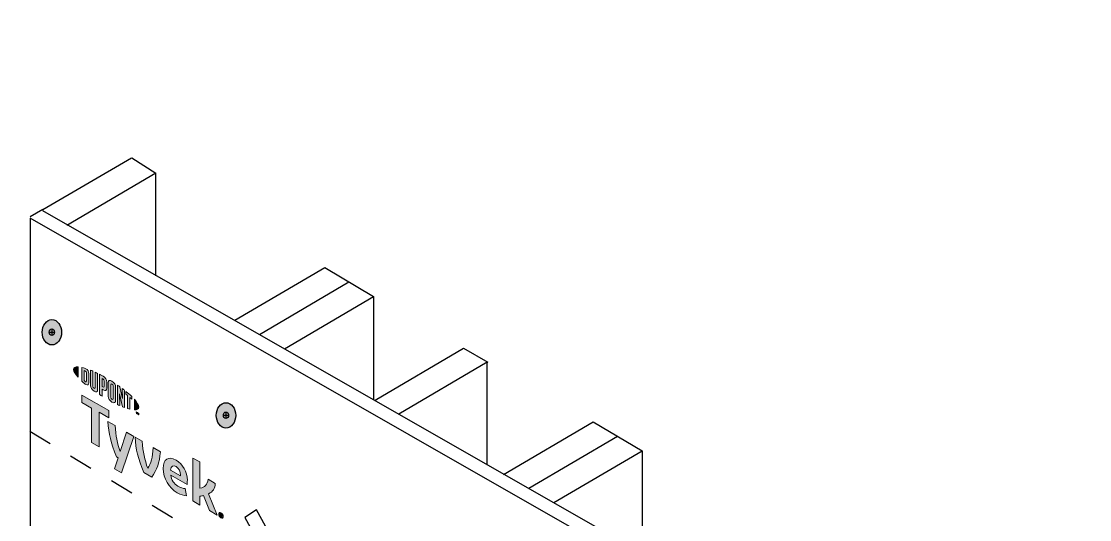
# Model space of a CAD drawing. Header units: inches. Extents: x -22 to 84, y -21 to 19.
# Drawn here: x 46.27 to 51.87, y 0.99 to 3.6 of the extents above; entities that cross this region are included whole.
import ezdxf

# ---------------------------------------------------------------- set-up
doc = ezdxf.new("R2010")
doc.units = ezdxf.units.IN
doc.header["$MEASUREMENT"] = 0
doc.linetypes.add('AI-Linetype-31', pattern=[0.25, 0.125, -0.125])
for name, color, linetype, lineweight in [('.ATI-HATCH', 7, 'Continuous', 0), ('G-ANNO-TTLB', 7, 'Continuous', 0), ('TYVEK', 7, 'Continuous', 0), ('X-REF - TRACED', 7, 'Continuous', 0)]:
    doc.layers.add(name, color=color, linetype=linetype, lineweight=lineweight)

# ---------------------------------------------------------------- blocks, each defined once
blk = doc.blocks.new('Block_196')
at = {"layer": 'X-REF - TRACED', "true_color": 0x848484, "transparency": 33554687}
h = blk.add_hatch(color=252, dxfattribs=at)
h.dxf.hatch_style = 2
edge = h.paths.add_edge_path()
edge.add_spline(control_points=[(46.5482, 1.7737), (46.5482, 1.7637), (46.5567, 1.7494), (46.5715, 1.7328), (46.5715, 1.7328), (46.5715, 1.7876), (46.5715, 1.7876), (46.5567, 1.7881), (46.5482, 1.7837), (46.5482, 1.7737)], knot_values=[0, 0, 0, 0, 1, 1, 1, 2, 2, 2, 3, 3, 3, 3], degree=3, periodic=0)
h = blk.add_hatch(color=252, dxfattribs=at)
h.dxf.hatch_style = 2
edge = h.paths.add_edge_path()
edge.add_spline(control_points=[(46.616, 1.7122), (46.616, 1.708), (46.6138, 1.7079), (46.6112, 1.7094), (46.6091, 1.7106), (46.606, 1.7133), (46.6034, 1.7156), (46.6034, 1.7156), (46.6034, 1.7679), (46.6034, 1.7679), (46.606, 1.7672), (46.6091, 1.7662), (46.6112, 1.765), (46.6138, 1.7635), (46.616, 1.7609), (46.616, 1.7567), (46.616, 1.7567), (46.616, 1.7122), (46.616, 1.7122)], knot_values=[0, 0, 0, 0, 1, 1, 1, 2, 2, 2, 3, 3, 3, 4, 4, 4, 5, 5, 5, 6, 6, 6, 6], degree=3, periodic=0)
edge = h.paths.add_edge_path()
edge.add_spline(control_points=[(46.6129, 1.7777), (46.6088, 1.7801), (46.6028, 1.7822), (46.592, 1.7846), (46.592, 1.7846), (46.592, 1.712), (46.592, 1.712), (46.6015, 1.7032), (46.6088, 1.6971), (46.6129, 1.6947), (46.6224, 1.6892), (46.6278, 1.6928), (46.6278, 1.7035), (46.6278, 1.7035), (46.6278, 1.7517), (46.6278, 1.7517), (46.6278, 1.7624), (46.6224, 1.7722), (46.6129, 1.7777)], knot_values=[0, 0, 0, 0, 1, 1, 1, 2, 2, 2, 3, 3, 3, 4, 4, 4, 5, 5, 5, 6, 6, 6, 6], degree=3, periodic=0)
h = blk.add_hatch(color=252, dxfattribs=at)
h.dxf.hatch_style = 2
edge = h.paths.add_edge_path()
edge.add_spline(control_points=[(46.661, 1.6777), (46.661, 1.6735), (46.6598, 1.6716), (46.6552, 1.6748), (46.6507, 1.6781), (46.6495, 1.6809), (46.6495, 1.6859), (46.6495, 1.6859), (46.6495, 1.7649), (46.6495, 1.7649), (46.6465, 1.7662), (46.6399, 1.769), (46.637, 1.7702), (46.637, 1.7702), (46.637, 1.6903), (46.637, 1.6903), (46.637, 1.6776), (46.6424, 1.6695), (46.6552, 1.6604), (46.6669, 1.6521), (46.6741, 1.6548), (46.6741, 1.6689), (46.6741, 1.6689), (46.6741, 1.7533), (46.6741, 1.7533), (46.6716, 1.7546), (46.6636, 1.7584), (46.661, 1.7596), (46.661, 1.7596), (46.661, 1.6777), (46.661, 1.6777)], knot_values=[0, 0, 0, 0, 1, 1, 1, 2, 2, 2, 3, 3, 3, 4, 4, 4, 5, 5, 5, 6, 6, 6, 7, 7, 7, 8, 8, 8, 9, 9, 9, 10, 10, 10, 10], degree=3, periodic=0)
h = blk.add_hatch(color=252, dxfattribs=at)
h.dxf.hatch_style = 2
edge = h.paths.add_edge_path()
edge.add_spline(control_points=[(46.7085, 1.685), (46.7085, 1.6804), (46.7071, 1.6789), (46.7018, 1.6819), (46.7018, 1.6819), (46.6973, 1.6846), (46.6973, 1.6846), (46.6973, 1.6846), (46.6973, 1.7265), (46.6973, 1.7265), (46.6993, 1.7255), (46.7004, 1.7249), (46.7016, 1.7242), (46.7073, 1.7208), (46.7085, 1.7177), (46.7085, 1.713), (46.7085, 1.713), (46.7085, 1.685), (46.7085, 1.685)], knot_values=[0, 0, 0, 0, 1, 1, 1, 2, 2, 2, 3, 3, 3, 4, 4, 4, 5, 5, 5, 6, 6, 6, 6], degree=3, periodic=0)
edge = h.paths.add_edge_path()
edge.add_spline(control_points=[(46.7024, 1.7386), (46.7001, 1.7399), (46.6918, 1.7443), (46.6842, 1.7482), (46.6842, 1.7482), (46.6842, 1.6419), (46.6842, 1.6419), (46.6868, 1.6402), (46.6936, 1.6359), (46.6973, 1.6337), (46.6973, 1.6337), (46.6973, 1.6698), (46.6973, 1.6698), (46.6973, 1.6698), (46.7024, 1.6669), (46.7024, 1.6669), (46.716, 1.659), (46.7217, 1.6628), (46.7217, 1.6763), (46.7217, 1.6763), (46.7217, 1.7076), (46.7217, 1.7076), (46.7217, 1.7208), (46.7153, 1.7311), (46.7024, 1.7386)], knot_values=[0, 0, 0, 0, 1, 1, 1, 2, 2, 2, 3, 3, 3, 4, 4, 4, 5, 5, 5, 6, 6, 6, 7, 7, 7, 8, 8, 8, 8], degree=3, periodic=0)
h = blk.add_hatch(color=252, dxfattribs=at)
h.dxf.hatch_style = 2
edge = h.paths.add_edge_path()
edge.add_spline(control_points=[(46.7551, 1.621), (46.7551, 1.6168), (46.7538, 1.6153), (46.7492, 1.6178), (46.7445, 1.6204), (46.7432, 1.6235), (46.7432, 1.6278), (46.7432, 1.6278), (46.7432, 1.6941), (46.7432, 1.6941), (46.7432, 1.6985), (46.7445, 1.7001), (46.7492, 1.6972), (46.7538, 1.6944), (46.7551, 1.6915), (46.7551, 1.6873), (46.7551, 1.6873), (46.7551, 1.621), (46.7551, 1.621)], knot_values=[0, 0, 0, 0, 1, 1, 1, 2, 2, 2, 3, 3, 3, 4, 4, 4, 5, 5, 5, 6, 6, 6, 6], degree=3, periodic=0)
edge = h.paths.add_edge_path()
edge.add_spline(control_points=[(46.7492, 1.7121), (46.7372, 1.7197), (46.73, 1.7178), (46.73, 1.7038), (46.73, 1.7038), (46.73, 1.6342), (46.73, 1.6342), (46.73, 1.6195), (46.7365, 1.6096), (46.7492, 1.6029), (46.7617, 1.5963), (46.7682, 1.598), (46.7682, 1.6137), (46.7682, 1.6137), (46.7682, 1.6801), (46.7682, 1.6801), (46.7682, 1.6951), (46.7623, 1.7038), (46.7492, 1.7121)], knot_values=[0, 0, 0, 0, 1, 1, 1, 2, 2, 2, 3, 3, 3, 4, 4, 4, 5, 5, 5, 6, 6, 6, 6], degree=3, periodic=0)
h = blk.add_hatch(color=252, dxfattribs=at)
h.dxf.hatch_style = 2
edge = h.paths.add_edge_path()
edge.add_spline(control_points=[(46.8044, 1.621), (46.8044, 1.621), (46.7899, 1.6834), (46.7899, 1.6834), (46.786, 1.6863), (46.7812, 1.6896), (46.7776, 1.6921), (46.7776, 1.6921), (46.7776, 1.5901), (46.7776, 1.5901), (46.7802, 1.5889), (46.7867, 1.586), (46.7901, 1.5845), (46.7901, 1.5845), (46.7891, 1.6452), (46.7891, 1.6452), (46.7891, 1.6452), (46.8044, 1.5786), (46.8044, 1.5786), (46.8076, 1.5774), (46.8124, 1.5756), (46.8155, 1.5744), (46.8155, 1.5744), (46.8155, 1.6641), (46.8155, 1.6641), (46.8122, 1.6667), (46.8063, 1.6712), (46.8035, 1.6734), (46.8035, 1.6734), (46.8044, 1.621), (46.8044, 1.621)], knot_values=[0, 0, 0, 0, 1, 1, 1, 2, 2, 2, 3, 3, 3, 4, 4, 4, 5, 5, 5, 6, 6, 6, 7, 7, 7, 8, 8, 8, 9, 9, 9, 10, 10, 10, 10], degree=3, periodic=0)
h = blk.add_hatch(color=252, dxfattribs=at)
h.dxf.hatch_style = 2
edge = h.paths.add_edge_path()
edge.add_spline(control_points=[(46.8219, 1.6447), (46.8252, 1.6422), (46.8283, 1.6396), (46.8314, 1.637), (46.8314, 1.637), (46.8314, 1.5692), (46.8314, 1.5692), (46.8343, 1.5683), (46.8396, 1.5668), (46.8431, 1.566), (46.8431, 1.566), (46.8431, 1.6271), (46.8431, 1.6271), (46.8465, 1.6241), (46.8497, 1.6213), (46.8526, 1.6186), (46.8526, 1.6186), (46.8526, 1.6317), (46.8526, 1.6317), (46.8434, 1.6407), (46.8335, 1.6494), (46.8219, 1.6589), (46.8219, 1.6589), (46.8219, 1.6447), (46.8219, 1.6447)], knot_values=[0, 0, 0, 0, 1, 1, 1, 2, 2, 2, 3, 3, 3, 4, 4, 4, 5, 5, 5, 6, 6, 6, 7, 7, 7, 8, 8, 8, 8], degree=3, periodic=0)
h = blk.add_hatch(color=252, dxfattribs=at)
h.dxf.hatch_style = 2
edge = h.paths.add_edge_path()
edge.add_spline(control_points=[(46.8899, 1.5764), (46.8899, 1.5664), (46.8814, 1.5619), (46.8666, 1.5624), (46.8666, 1.5624), (46.8666, 1.6172), (46.8666, 1.6172), (46.8814, 1.6006), (46.8899, 1.5864), (46.8899, 1.5764)], knot_values=[0, 0, 0, 0, 1, 1, 1, 2, 2, 2, 3, 3, 3, 3], degree=3, periodic=0)
h = blk.add_hatch(color=252, dxfattribs=at)
h.dxf.hatch_style = 2
edge = h.paths.add_edge_path()
edge.add_spline(control_points=[(46.883, 1.5475), (46.883, 1.5475), (46.8844, 1.5467), (46.8844, 1.5467), (46.8844, 1.5467), (46.8865, 1.5417), (46.8865, 1.5417), (46.8865, 1.5417), (46.8886, 1.5443), (46.8886, 1.5443), (46.8886, 1.5443), (46.8899, 1.5435), (46.8899, 1.5435), (46.8899, 1.5435), (46.8899, 1.5356), (46.8899, 1.5356), (46.8899, 1.5356), (46.8887, 1.5363), (46.8887, 1.5363), (46.8887, 1.5363), (46.8887, 1.5419), (46.8887, 1.5419), (46.8887, 1.5419), (46.8865, 1.5394), (46.8865, 1.5394), (46.8865, 1.5394), (46.8864, 1.5395), (46.8864, 1.5395), (46.8864, 1.5395), (46.8843, 1.5445), (46.8843, 1.5445), (46.8843, 1.5445), (46.8843, 1.5388), (46.8843, 1.5388), (46.8843, 1.5388), (46.883, 1.5396), (46.883, 1.5396), (46.883, 1.5396), (46.883, 1.5475), (46.883, 1.5475)], knot_values=[0, 0, 0, 0, 1, 1, 1, 2, 2, 2, 3, 3, 3, 4, 4, 4, 5, 5, 5, 6, 6, 6, 7, 7, 7, 8, 8, 8, 9, 9, 9, 10, 10, 10, 11, 11, 11, 12, 12, 12, 13, 13, 13, 13], degree=3, periodic=0)
edge = h.paths.add_edge_path()
edge.add_spline(control_points=[(46.8781, 1.5489), (46.8781, 1.5489), (46.876, 1.5502), (46.876, 1.5502), (46.876, 1.5502), (46.876, 1.5515), (46.876, 1.5515), (46.876, 1.5515), (46.8815, 1.5483), (46.8815, 1.5483), (46.8815, 1.5483), (46.8815, 1.5469), (46.8815, 1.5469), (46.8815, 1.5469), (46.8794, 1.5482), (46.8794, 1.5482), (46.8794, 1.5482), (46.8794, 1.5417), (46.8794, 1.5417), (46.8794, 1.5417), (46.8781, 1.5424), (46.8781, 1.5424), (46.8781, 1.5424), (46.8781, 1.5489), (46.8781, 1.5489)], knot_values=[0, 0, 0, 0, 1, 1, 1, 2, 2, 2, 3, 3, 3, 4, 4, 4, 5, 5, 5, 6, 6, 6, 7, 7, 7, 8, 8, 8, 8], degree=3, periodic=0)
at = {"layer": 'X-REF - TRACED'}
for points, knots in [([(46.5482, 1.7737), (46.5482, 1.7637), (46.5567, 1.7494), (46.5715, 1.7328), (46.5715, 1.7328), (46.5715, 1.7876), (46.5715, 1.7876), (46.5567, 1.7881), (46.5482, 1.7837), (46.5482, 1.7737)], [0, 0, 0, 0, 1, 1, 1, 2, 2, 2, 3, 3, 3, 3]), ([(46.6129, 1.7777), (46.6088, 1.7801), (46.6028, 1.7822), (46.592, 1.7846), (46.592, 1.7846), (46.592, 1.712), (46.592, 1.712), (46.6015, 1.7032), (46.6088, 1.6971), (46.6129, 1.6947), (46.6224, 1.6892), (46.6278, 1.6928), (46.6278, 1.7035), (46.6278, 1.7035), (46.6278, 1.7517), (46.6278, 1.7517), (46.6278, 1.7624), (46.6224, 1.7722), (46.6129, 1.7777)], [0, 0, 0, 0, 1, 1, 1, 2, 2, 2, 3, 3, 3, 4, 4, 4, 5, 5, 5, 6, 6, 6, 6]), ([(46.616, 1.7122), (46.616, 1.708), (46.6138, 1.7079), (46.6112, 1.7094), (46.6091, 1.7106), (46.606, 1.7133), (46.6034, 1.7156), (46.6034, 1.7156), (46.6034, 1.7679), (46.6034, 1.7679), (46.606, 1.7672), (46.6091, 1.7662), (46.6112, 1.765), (46.6138, 1.7635), (46.616, 1.7609), (46.616, 1.7567), (46.616, 1.7567), (46.616, 1.7122), (46.616, 1.7122)], [0, 0, 0, 0, 1, 1, 1, 2, 2, 2, 3, 3, 3, 4, 4, 4, 5, 5, 5, 6, 6, 6, 6]), ([(46.661, 1.6777), (46.661, 1.6735), (46.6598, 1.6716), (46.6552, 1.6748), (46.6507, 1.6781), (46.6495, 1.6809), (46.6495, 1.6859), (46.6495, 1.6859), (46.6495, 1.7649), (46.6495, 1.7649), (46.6465, 1.7662), (46.6399, 1.769), (46.637, 1.7702), (46.637, 1.7702), (46.637, 1.6903), (46.637, 1.6903), (46.637, 1.6776), (46.6424, 1.6695), (46.6552, 1.6604), (46.6669, 1.6521), (46.6741, 1.6548), (46.6741, 1.6689), (46.6741, 1.6689), (46.6741, 1.7533), (46.6741, 1.7533), (46.6716, 1.7546), (46.6636, 1.7584), (46.661, 1.7596), (46.661, 1.7596), (46.661, 1.6777), (46.661, 1.6777)], [0, 0, 0, 0, 1, 1, 1, 2, 2, 2, 3, 3, 3, 4, 4, 4, 5, 5, 5, 6, 6, 6, 7, 7, 7, 8, 8, 8, 9, 9, 9, 10, 10, 10, 10]), ([(46.7024, 1.7386), (46.7001, 1.7399), (46.6918, 1.7443), (46.6842, 1.7482), (46.6842, 1.7482), (46.6842, 1.6419), (46.6842, 1.6419), (46.6868, 1.6402), (46.6936, 1.6359), (46.6973, 1.6337), (46.6973, 1.6337), (46.6973, 1.6698), (46.6973, 1.6698), (46.6973, 1.6698), (46.7024, 1.6669), (46.7024, 1.6669), (46.716, 1.659), (46.7217, 1.6628), (46.7217, 1.6763), (46.7217, 1.6763), (46.7217, 1.7076), (46.7217, 1.7076), (46.7217, 1.7208), (46.7153, 1.7311), (46.7024, 1.7386)], [0, 0, 0, 0, 1, 1, 1, 2, 2, 2, 3, 3, 3, 4, 4, 4, 5, 5, 5, 6, 6, 6, 7, 7, 7, 8, 8, 8, 8]), ([(46.7085, 1.685), (46.7085, 1.6804), (46.7071, 1.6789), (46.7018, 1.6819), (46.7018, 1.6819), (46.6973, 1.6846), (46.6973, 1.6846), (46.6973, 1.6846), (46.6973, 1.7265), (46.6973, 1.7265), (46.6993, 1.7255), (46.7004, 1.7249), (46.7016, 1.7242), (46.7073, 1.7208), (46.7085, 1.7177), (46.7085, 1.713), (46.7085, 1.713), (46.7085, 1.685), (46.7085, 1.685)], [0, 0, 0, 0, 1, 1, 1, 2, 2, 2, 3, 3, 3, 4, 4, 4, 5, 5, 5, 6, 6, 6, 6]), ([(46.7492, 1.7121), (46.7372, 1.7197), (46.73, 1.7178), (46.73, 1.7038), (46.73, 1.7038), (46.73, 1.6342), (46.73, 1.6342), (46.73, 1.6195), (46.7365, 1.6096), (46.7492, 1.6029), (46.7617, 1.5963), (46.7682, 1.598), (46.7682, 1.6137), (46.7682, 1.6137), (46.7682, 1.6801), (46.7682, 1.6801), (46.7682, 1.6951), (46.7623, 1.7038), (46.7492, 1.7121)], [0, 0, 0, 0, 1, 1, 1, 2, 2, 2, 3, 3, 3, 4, 4, 4, 5, 5, 5, 6, 6, 6, 6]), ([(46.7551, 1.621), (46.7551, 1.6168), (46.7538, 1.6153), (46.7492, 1.6178), (46.7445, 1.6204), (46.7432, 1.6235), (46.7432, 1.6278), (46.7432, 1.6278), (46.7432, 1.6941), (46.7432, 1.6941), (46.7432, 1.6985), (46.7445, 1.7001), (46.7492, 1.6972), (46.7538, 1.6944), (46.7551, 1.6915), (46.7551, 1.6873), (46.7551, 1.6873), (46.7551, 1.621), (46.7551, 1.621)], [0, 0, 0, 0, 1, 1, 1, 2, 2, 2, 3, 3, 3, 4, 4, 4, 5, 5, 5, 6, 6, 6, 6]), ([(46.8044, 1.621), (46.8044, 1.621), (46.7899, 1.6834), (46.7899, 1.6834), (46.786, 1.6863), (46.7812, 1.6896), (46.7776, 1.6921), (46.7776, 1.6921), (46.7776, 1.5901), (46.7776, 1.5901), (46.7802, 1.5889), (46.7867, 1.586), (46.7901, 1.5845), (46.7901, 1.5845), (46.7891, 1.6452), (46.7891, 1.6452), (46.7891, 1.6452), (46.8044, 1.5786), (46.8044, 1.5786), (46.8076, 1.5774), (46.8124, 1.5756), (46.8155, 1.5744), (46.8155, 1.5744), (46.8155, 1.6641), (46.8155, 1.6641), (46.8122, 1.6667), (46.8063, 1.6712), (46.8035, 1.6734), (46.8035, 1.6734), (46.8044, 1.621), (46.8044, 1.621)], [0, 0, 0, 0, 1, 1, 1, 2, 2, 2, 3, 3, 3, 4, 4, 4, 5, 5, 5, 6, 6, 6, 7, 7, 7, 8, 8, 8, 9, 9, 9, 10, 10, 10, 10]), ([(46.8219, 1.6447), (46.8252, 1.6422), (46.8283, 1.6396), (46.8314, 1.637), (46.8314, 1.637), (46.8314, 1.5692), (46.8314, 1.5692), (46.8343, 1.5683), (46.8396, 1.5668), (46.8431, 1.566), (46.8431, 1.566), (46.8431, 1.6271), (46.8431, 1.6271), (46.8465, 1.6241), (46.8497, 1.6213), (46.8526, 1.6186), (46.8526, 1.6186), (46.8526, 1.6317), (46.8526, 1.6317), (46.8434, 1.6407), (46.8335, 1.6494), (46.8219, 1.6589), (46.8219, 1.6589), (46.8219, 1.6447), (46.8219, 1.6447)], [0, 0, 0, 0, 1, 1, 1, 2, 2, 2, 3, 3, 3, 4, 4, 4, 5, 5, 5, 6, 6, 6, 7, 7, 7, 8, 8, 8, 8]), ([(46.8899, 1.5764), (46.8899, 1.5664), (46.8814, 1.5619), (46.8666, 1.5624), (46.8666, 1.5624), (46.8666, 1.6172), (46.8666, 1.6172), (46.8814, 1.6006), (46.8899, 1.5864), (46.8899, 1.5764)], [0, 0, 0, 0, 1, 1, 1, 2, 2, 2, 3, 3, 3, 3]), ([(46.8781, 1.5489), (46.8781, 1.5489), (46.876, 1.5502), (46.876, 1.5502), (46.876, 1.5502), (46.876, 1.5515), (46.876, 1.5515), (46.876, 1.5515), (46.8815, 1.5483), (46.8815, 1.5483), (46.8815, 1.5483), (46.8815, 1.5469), (46.8815, 1.5469), (46.8815, 1.5469), (46.8794, 1.5482), (46.8794, 1.5482), (46.8794, 1.5482), (46.8794, 1.5417), (46.8794, 1.5417), (46.8794, 1.5417), (46.8781, 1.5424), (46.8781, 1.5424), (46.8781, 1.5424), (46.8781, 1.5489), (46.8781, 1.5489)], [0, 0, 0, 0, 1, 1, 1, 2, 2, 2, 3, 3, 3, 4, 4, 4, 5, 5, 5, 6, 6, 6, 7, 7, 7, 8, 8, 8, 8]), ([(46.883, 1.5475), (46.883, 1.5475), (46.8844, 1.5467), (46.8844, 1.5467), (46.8844, 1.5467), (46.8865, 1.5417), (46.8865, 1.5417), (46.8865, 1.5417), (46.8886, 1.5443), (46.8886, 1.5443), (46.8886, 1.5443), (46.8899, 1.5435), (46.8899, 1.5435), (46.8899, 1.5435), (46.8899, 1.5356), (46.8899, 1.5356), (46.8899, 1.5356), (46.8887, 1.5363), (46.8887, 1.5363), (46.8887, 1.5363), (46.8887, 1.5419), (46.8887, 1.5419), (46.8887, 1.5419), (46.8865, 1.5394), (46.8865, 1.5394), (46.8865, 1.5394), (46.8864, 1.5395), (46.8864, 1.5395), (46.8864, 1.5395), (46.8843, 1.5445), (46.8843, 1.5445), (46.8843, 1.5445), (46.8843, 1.5388), (46.8843, 1.5388), (46.8843, 1.5388), (46.883, 1.5396), (46.883, 1.5396), (46.883, 1.5396), (46.883, 1.5475), (46.883, 1.5475)], [0, 0, 0, 0, 1, 1, 1, 2, 2, 2, 3, 3, 3, 4, 4, 4, 5, 5, 5, 6, 6, 6, 7, 7, 7, 8, 8, 8, 9, 9, 9, 10, 10, 10, 11, 11, 11, 12, 12, 12, 13, 13, 13, 13])]:
    blk.add_open_spline(points, degree=3, knots=knots, dxfattribs=at)
blk = doc.blocks.new('Block_200')
at = {"layer": 'X-REF - TRACED', "true_color": 0x848484, "transparency": 33554687}
h = blk.add_hatch(color=252, dxfattribs=at)
h.dxf.hatch_style = 2
h.paths.add_polyline_path([(46.7323, 1.558), (46.592, 1.639), (46.592, 1.6009), (46.6427, 1.5716), (46.6427, 1.3911), (46.6816, 1.3686), (46.6816, 1.5491), (46.7323, 1.5199)])
h = blk.add_hatch(color=252, dxfattribs=at)
h.dxf.hatch_style = 2
edge = h.paths.add_edge_path()
edge.add_spline(control_points=[(46.9655, 1.3643), (46.963, 1.3123), (46.9527, 1.2821), (46.9366, 1.2561), (46.9211, 1.3003), (46.911, 1.3424), (46.908, 1.3975), (46.908, 1.3975), (46.8701, 1.4194), (46.8701, 1.4194), (46.8742, 1.3542), (46.8865, 1.3069), (46.9159, 1.2334), (46.9159, 1.2334), (46.9576, 1.2093), (46.9576, 1.2093), (46.9859, 1.2495), (46.9976, 1.283), (47.0031, 1.3426), (47.0031, 1.3426), (46.9655, 1.3643), (46.9655, 1.3643)], knot_values=[0, 0, 0, 0, 1, 1, 1, 2, 2, 2, 3, 3, 3, 4, 4, 4, 5, 5, 5, 6, 6, 6, 7, 7, 7, 7], degree=3, periodic=0)
h = blk.add_hatch(color=252, dxfattribs=at)
h.dxf.hatch_style = 2
edge = h.paths.add_edge_path()
edge.add_spline(control_points=[(47.0567, 1.247), (47.0567, 1.247), (47.1085, 1.2171), (47.1085, 1.2171), (47.1085, 1.2171), (47.1085, 1.2209), (47.1085, 1.2209), (47.1085, 1.2384), (47.1003, 1.2559), (47.0853, 1.2645), (47.0695, 1.2736), (47.0592, 1.2668), (47.0567, 1.247)], knot_values=[0, 0, 0, 0, 1, 1, 1, 2, 2, 2, 3, 3, 3, 4, 4, 4, 4], degree=3, periodic=0)
edge = h.paths.add_edge_path()
edge.add_spline(control_points=[(47.1393, 1.1113), (47.1273, 1.112), (47.1096, 1.1178), (47.0916, 1.1282), (47.0477, 1.1535), (47.0178, 1.2027), (47.0178, 1.2545), (47.0178, 1.3042), (47.0453, 1.322), (47.0853, 1.2989), (47.121, 1.2783), (47.1444, 1.2357), (47.1444, 1.1939), (47.1444, 1.1845), (47.1439, 1.1767), (47.1434, 1.1708), (47.1434, 1.1708), (47.0573, 1.2205), (47.0573, 1.2205), (47.0608, 1.1934), (47.0736, 1.1748), (47.0954, 1.1622), (47.1088, 1.1545), (47.1216, 1.1505), (47.1333, 1.1494), (47.1333, 1.1494), (47.1393, 1.1113), (47.1393, 1.1113)], knot_values=[0, 0, 0, 0, 1, 1, 1, 2, 2, 2, 3, 3, 3, 4, 4, 4, 5, 5, 5, 6, 6, 6, 7, 7, 7, 8, 8, 8, 9, 9, 9, 9], degree=3, periodic=0)
h = blk.add_hatch(color=252, dxfattribs=at)
h.dxf.hatch_style = 2
edge = h.paths.add_edge_path()
edge.add_spline(control_points=[(47.2559, 1.1224), (47.2559, 1.1224), (47.3011, 1.011), (47.3011, 1.011), (47.3011, 1.011), (47.2602, 1.0346), (47.2602, 1.0346), (47.2602, 1.0346), (47.2289, 1.1136), (47.2289, 1.1136), (47.2232, 1.1122), (47.2172, 1.111), (47.2106, 1.1101), (47.2106, 1.1101), (47.2106, 1.0632), (47.2106, 1.0632), (47.2106, 1.0632), (47.1731, 1.0849), (47.1731, 1.0849), (47.1731, 1.0849), (47.1731, 1.3088), (47.1731, 1.3088), (47.1731, 1.3088), (47.2106, 1.2893), (47.2106, 1.2893), (47.2106, 1.2893), (47.2106, 1.1516), (47.2106, 1.1516), (47.2362, 1.1558), (47.2488, 1.1705), (47.2531, 1.1982), (47.2531, 1.1982), (47.2905, 1.1767), (47.2905, 1.1767), (47.2896, 1.1503), (47.2777, 1.1332), (47.2559, 1.1224)], knot_values=[0, 0, 0, 0, 1, 1, 1, 2, 2, 2, 3, 3, 3, 4, 4, 4, 5, 5, 5, 6, 6, 6, 7, 7, 7, 8, 8, 8, 9, 9, 9, 10, 10, 10, 11, 11, 11, 12, 12, 12, 12], degree=3, periodic=0)
at = {"layer": 'X-REF - TRACED'}
blk.add_lwpolyline([(46.7323, 1.558), (46.592, 1.639), (46.592, 1.6009), (46.6427, 1.5716), (46.6427, 1.3911), (46.6816, 1.3686), (46.6816, 1.5491), (46.7323, 1.5199)], close=True, dxfattribs=at)
for points, knots in [([(46.9655, 1.3643), (46.963, 1.3123), (46.9527, 1.2821), (46.9366, 1.2561), (46.9211, 1.3003), (46.911, 1.3424), (46.908, 1.3975), (46.908, 1.3975), (46.8701, 1.4194), (46.8701, 1.4194), (46.8742, 1.3542), (46.8865, 1.3069), (46.9159, 1.2334), (46.9159, 1.2334), (46.9576, 1.2093), (46.9576, 1.2093), (46.9859, 1.2495), (46.9976, 1.283), (47.0031, 1.3426), (47.0031, 1.3426), (46.9655, 1.3643), (46.9655, 1.3643)], [0, 0, 0, 0, 1, 1, 1, 2, 2, 2, 3, 3, 3, 4, 4, 4, 5, 5, 5, 6, 6, 6, 7, 7, 7, 7]), ([(47.1393, 1.1113), (47.1273, 1.112), (47.1096, 1.1178), (47.0916, 1.1282), (47.0477, 1.1535), (47.0178, 1.2027), (47.0178, 1.2545), (47.0178, 1.3042), (47.0453, 1.322), (47.0853, 1.2989), (47.121, 1.2783), (47.1444, 1.2357), (47.1444, 1.1939), (47.1444, 1.1845), (47.1439, 1.1767), (47.1434, 1.1708), (47.1434, 1.1708), (47.0573, 1.2205), (47.0573, 1.2205), (47.0608, 1.1934), (47.0736, 1.1748), (47.0954, 1.1622), (47.1088, 1.1545), (47.1216, 1.1505), (47.1333, 1.1494), (47.1333, 1.1494), (47.1393, 1.1113), (47.1393, 1.1113)], [0, 0, 0, 0, 1, 1, 1, 2, 2, 2, 3, 3, 3, 4, 4, 4, 5, 5, 5, 6, 6, 6, 7, 7, 7, 8, 8, 8, 9, 9, 9, 9]), ([(47.2559, 1.1224), (47.2559, 1.1224), (47.3011, 1.011), (47.3011, 1.011), (47.3011, 1.011), (47.2602, 1.0346), (47.2602, 1.0346), (47.2602, 1.0346), (47.2289, 1.1136), (47.2289, 1.1136), (47.2232, 1.1122), (47.2172, 1.111), (47.2106, 1.1101), (47.2106, 1.1101), (47.2106, 1.0632), (47.2106, 1.0632), (47.2106, 1.0632), (47.1731, 1.0849), (47.1731, 1.0849), (47.1731, 1.0849), (47.1731, 1.3088), (47.1731, 1.3088), (47.1731, 1.3088), (47.2106, 1.2893), (47.2106, 1.2893), (47.2106, 1.2893), (47.2106, 1.1516), (47.2106, 1.1516), (47.2362, 1.1558), (47.2488, 1.1705), (47.2531, 1.1982), (47.2531, 1.1982), (47.2905, 1.1767), (47.2905, 1.1767), (47.2896, 1.1503), (47.2777, 1.1332), (47.2559, 1.1224)], [0, 0, 0, 0, 1, 1, 1, 2, 2, 2, 3, 3, 3, 4, 4, 4, 5, 5, 5, 6, 6, 6, 7, 7, 7, 8, 8, 8, 9, 9, 9, 10, 10, 10, 11, 11, 11, 12, 12, 12, 12]), ([(47.0567, 1.247), (47.0567, 1.247), (47.1085, 1.2171), (47.1085, 1.2171), (47.1085, 1.2171), (47.1085, 1.2209), (47.1085, 1.2209), (47.1085, 1.2384), (47.1003, 1.2559), (47.0853, 1.2645), (47.0695, 1.2736), (47.0592, 1.2668), (47.0567, 1.247)], [0, 0, 0, 0, 1, 1, 1, 2, 2, 2, 3, 3, 3, 4, 4, 4, 4])]:
    blk.add_open_spline(points, degree=3, knots=knots, dxfattribs=at)
blk = doc.blocks.new('Block_199')
at = {"layer": 'X-REF - TRACED', "true_color": 0x848484, "transparency": 33554687}
h = blk.add_hatch(color=252, dxfattribs=at)
h.dxf.hatch_style = 2
edge = h.paths.add_edge_path()
edge.add_spline(control_points=[(46.8259, 1.4449), (46.8259, 1.4449), (46.7921, 1.3443), (46.7921, 1.3443), (46.7778, 1.3864), (46.7684, 1.4271), (46.7656, 1.4797), (46.7656, 1.4797), (46.7277, 1.5016), (46.7277, 1.5016), (46.7318, 1.4365), (46.7441, 1.3891), (46.7735, 1.3156), (46.7735, 1.3156), (46.781, 1.3112), (46.781, 1.3112), (46.781, 1.3112), (46.7618, 1.2537), (46.7618, 1.2537), (46.7618, 1.2537), (46.7994, 1.232), (46.7994, 1.232), (46.7994, 1.232), (46.8635, 1.4232), (46.8635, 1.4232), (46.8635, 1.4232), (46.8259, 1.4449), (46.8259, 1.4449)], knot_values=[0, 0, 0, 0, 1, 1, 1, 2, 2, 2, 3, 3, 3, 4, 4, 4, 5, 5, 5, 6, 6, 6, 7, 7, 7, 8, 8, 8, 9, 9, 9, 9], degree=3, periodic=0)
at = {"layer": 'X-REF - TRACED'}
blk.add_open_spline([(46.8259, 1.4449), (46.8259, 1.4449), (46.7921, 1.3443), (46.7921, 1.3443), (46.7778, 1.3864), (46.7684, 1.4271), (46.7656, 1.4797), (46.7656, 1.4797), (46.7277, 1.5016), (46.7277, 1.5016), (46.7318, 1.4365), (46.7441, 1.3891), (46.7735, 1.3156), (46.7735, 1.3156), (46.781, 1.3112), (46.781, 1.3112), (46.781, 1.3112), (46.7618, 1.2537), (46.7618, 1.2537), (46.7618, 1.2537), (46.7994, 1.232), (46.7994, 1.232), (46.7994, 1.232), (46.8635, 1.4232), (46.8635, 1.4232), (46.8635, 1.4232), (46.8259, 1.4449), (46.8259, 1.4449)], degree=3, knots=[0, 0, 0, 0, 1, 1, 1, 2, 2, 2, 3, 3, 3, 4, 4, 4, 5, 5, 5, 6, 6, 6, 7, 7, 7, 8, 8, 8, 9, 9, 9, 9], dxfattribs=at)
blk.add_blockref('Block_200', (0, 0), dxfattribs=at)
blk = doc.blocks.new('Block_201')
at = {"layer": 'X-REF - TRACED', "true_color": 0x848484, "transparency": 33554687}
h = blk.add_hatch(color=252, dxfattribs=at)
h.dxf.hatch_style = 2
edge = h.paths.add_edge_path()
edge.add_spline(control_points=[(47.3191, 1.0153), (47.3191, 1.0153), (47.3191, 1.0112), (47.3191, 1.0112), (47.3191, 1.0112), (47.3207, 1.0103), (47.3207, 1.0103), (47.3222, 1.0094), (47.323, 1.0094), (47.323, 1.011), (47.323, 1.0125), (47.3222, 1.0135), (47.3207, 1.0144), (47.3207, 1.0144), (47.3191, 1.0153), (47.3191, 1.0153)], knot_values=[0, 0, 0, 0, 1, 1, 1, 2, 2, 2, 3, 3, 3, 4, 4, 4, 5, 5, 5, 5], degree=3, periodic=0)
edge = h.paths.add_edge_path()
edge.add_spline(control_points=[(47.3165, 1.0194), (47.3165, 1.0194), (47.3207, 1.017), (47.3207, 1.017), (47.324, 1.0151), (47.3256, 1.0124), (47.3256, 1.0095), (47.3256, 1.0075), (47.3248, 1.0066), (47.3232, 1.0068), (47.324, 1.0045), (47.3251, 1.0022), (47.3264, 0.9996), (47.3264, 0.9996), (47.3232, 1.0014), (47.3232, 1.0014), (47.3221, 1.0037), (47.3212, 1.0058), (47.3205, 1.0079), (47.3205, 1.0079), (47.3191, 1.0087), (47.3191, 1.0087), (47.3191, 1.0087), (47.3191, 1.0038), (47.3191, 1.0038), (47.3191, 1.0038), (47.3165, 1.0053), (47.3165, 1.0053), (47.3165, 1.0053), (47.3165, 1.0194), (47.3165, 1.0194)], knot_values=[0, 0, 0, 0, 1, 1, 1, 2, 2, 2, 3, 3, 3, 4, 4, 4, 5, 5, 5, 6, 6, 6, 7, 7, 7, 8, 8, 8, 9, 9, 9, 10, 10, 10, 10], degree=3, periodic=0)
edge = h.paths.add_edge_path()
edge.add_spline(control_points=[(47.3208, 1.0206), (47.3149, 1.024), (47.3115, 1.022), (47.3115, 1.015), (47.3115, 1.0079), (47.3149, 1.0021), (47.3208, 0.9986), (47.3267, 0.9952), (47.3301, 0.9971), (47.3301, 1.0042), (47.3301, 1.0113), (47.3267, 1.0172), (47.3208, 1.0206)], knot_values=[0, 0, 0, 0, 1, 1, 1, 2, 2, 2, 3, 3, 3, 4, 4, 4, 4], degree=3, periodic=0)
edge = h.paths.add_edge_path()
edge.add_spline(control_points=[(47.3208, 1.0234), (47.3281, 1.0192), (47.333, 1.011), (47.333, 1.0026), (47.333, 0.9942), (47.3281, 0.9917), (47.3208, 0.9959), (47.3134, 1.0001), (47.3087, 1.0082), (47.3087, 1.0166), (47.3087, 1.025), (47.3135, 1.0276), (47.3208, 1.0234)], knot_values=[0, 0, 0, 0, 1, 1, 1, 2, 2, 2, 3, 3, 3, 4, 4, 4, 4], degree=3, periodic=0)
at = {"layer": 'X-REF - TRACED'}
for points, knots in [([(47.3208, 1.0234), (47.3281, 1.0192), (47.333, 1.011), (47.333, 1.0026), (47.333, 0.9942), (47.3281, 0.9917), (47.3208, 0.9959), (47.3134, 1.0001), (47.3087, 1.0082), (47.3087, 1.0166), (47.3087, 1.025), (47.3135, 1.0276), (47.3208, 1.0234)], [0, 0, 0, 0, 1, 1, 1, 2, 2, 2, 3, 3, 3, 4, 4, 4, 4]), ([(47.3208, 1.0206), (47.3149, 1.024), (47.3115, 1.022), (47.3115, 1.015), (47.3115, 1.0079), (47.3149, 1.0021), (47.3208, 0.9986), (47.3267, 0.9952), (47.3301, 0.9971), (47.3301, 1.0042), (47.3301, 1.0113), (47.3267, 1.0172), (47.3208, 1.0206)], [0, 0, 0, 0, 1, 1, 1, 2, 2, 2, 3, 3, 3, 4, 4, 4, 4]), ([(47.3165, 1.0194), (47.3165, 1.0194), (47.3207, 1.017), (47.3207, 1.017), (47.324, 1.0151), (47.3256, 1.0124), (47.3256, 1.0095), (47.3256, 1.0075), (47.3248, 1.0066), (47.3232, 1.0068), (47.324, 1.0045), (47.3251, 1.0022), (47.3264, 0.9996), (47.3264, 0.9996), (47.3232, 1.0014), (47.3232, 1.0014), (47.3221, 1.0037), (47.3212, 1.0058), (47.3205, 1.0079), (47.3205, 1.0079), (47.3191, 1.0087), (47.3191, 1.0087), (47.3191, 1.0087), (47.3191, 1.0038), (47.3191, 1.0038), (47.3191, 1.0038), (47.3165, 1.0053), (47.3165, 1.0053), (47.3165, 1.0053), (47.3165, 1.0194), (47.3165, 1.0194)], [0, 0, 0, 0, 1, 1, 1, 2, 2, 2, 3, 3, 3, 4, 4, 4, 5, 5, 5, 6, 6, 6, 7, 7, 7, 8, 8, 8, 9, 9, 9, 10, 10, 10, 10]), ([(47.3191, 1.0153), (47.3191, 1.0153), (47.3191, 1.0112), (47.3191, 1.0112), (47.3191, 1.0112), (47.3207, 1.0103), (47.3207, 1.0103), (47.3222, 1.0094), (47.323, 1.0094), (47.323, 1.011), (47.323, 1.0125), (47.3222, 1.0135), (47.3207, 1.0144), (47.3207, 1.0144), (47.3191, 1.0153), (47.3191, 1.0153)], [0, 0, 0, 0, 1, 1, 1, 2, 2, 2, 3, 3, 3, 4, 4, 4, 5, 5, 5, 5])]:
    blk.add_open_spline(points, degree=3, knots=knots, dxfattribs=at)
blk = doc.blocks.new('Block_198')
at = {"layer": 'X-REF - TRACED'}
for name in ['Block_199', 'Block_201']:
    blk.add_blockref(name, (0, 0), dxfattribs=at)
blk = doc.blocks.new('Block_197')
at = {"layer": 'X-REF - TRACED'}
blk.add_blockref('Block_198', (0, 0), dxfattribs=at)
blk = doc.blocks.new('Block_195')
at = {"layer": 'X-REF - TRACED'}
for name in ['Block_196', 'Block_197']:
    blk.add_blockref(name, (0, 0), dxfattribs=at)

msp = doc.modelspace()

# ---------------------------------------------------------------- hatches: boundary and pattern name
at = {"layer": 'G-ANNO-TTLB', "true_color": 0xff00ff, "transparency": 33554687}
h = msp.add_hatch(color=6, dxfattribs=at)
edge = h.paths.add_edge_path()
edge.add_spline(control_points=[(71.2893, -15.0744), (71.2893, -15.0744), (30.6016, -15.0744), (30.6016, -15.0744), (30.6016, -15.0744), (30.6016, 19.0506), (30.6016, 19.0506), (30.6016, 19.0506), (71.2893, 19.0506), (71.2893, 19.0506), (71.2893, 19.0506), (71.2893, -15.0744), (71.2893, -15.0744)], knot_values=[0, 0, 0, 0, 1, 1, 1, 2, 2, 2, 3, 3, 3, 4, 4, 4, 4], degree=3, periodic=0)
edge = h.paths.add_edge_path()
edge.add_spline(control_points=[(30.7266, 18.9256), (30.7266, 18.9256), (30.7266, -14.9494), (30.7266, -14.9494), (30.7266, -14.9494), (71.1643, -14.9494), (71.1643, -14.9494), (71.1643, -14.9494), (71.1643, 18.9256), (71.1643, 18.9256), (71.1643, 18.9256), (30.7266, 18.9256), (30.7266, 18.9256)], knot_values=[0, 0, 0, 0, 1, 1, 1, 2, 2, 2, 3, 3, 3, 4, 4, 4, 4], degree=3, periodic=0)
edge.add_line((30.7266, 18.9256), (30.7266, 18.9256))
at = {"layer": 'TYVEK', "true_color": 0x003b71, "transparency": 33554687}
h = msp.add_hatch(color=156, dxfattribs=at)
h.dxf.hatch_style = 2
edge = h.paths.add_edge_path()
edge.add_ellipse((46.4343, 1.9682), major_axis=(0, 0.0664), ratio=0.766948, start_angle=0, end_angle=360)
h = msp.add_hatch(color=156, dxfattribs=at)
h.dxf.hatch_style = 2
edge = h.paths.add_edge_path()
edge.add_ellipse((47.347, 1.5332), major_axis=(0, 0.0664), ratio=0.766948, start_angle=0, end_angle=360)

# ---------------------------------------------------------------- linework, layer by layer
at = {"layer": '.ATI-HATCH', "color": 18, "linetype": 'AI-Linetype-31', "lineweight": 25, "true_color": 0x000000}
msp.add_line((45.0343, 2.2257), (47.5099, 0.7306), dxfattribs=at)
at = {"layer": 'G-ANNO-TTLB'}
for points in [[(71.2893, -15.0744), (71.2893, -15.0744), (30.6016, -15.0744), (30.6016, -15.0744), (30.6016, -15.0744), (30.6016, 19.0506), (30.6016, 19.0506), (30.6016, 19.0506), (71.2893, 19.0506), (71.2893, 19.0506), (71.2893, 19.0506), (71.2893, -15.0744), (71.2893, -15.0744)], [(30.7266, 18.9256), (30.7266, 18.9256), (30.7266, -14.9494), (30.7266, -14.9494), (30.7266, -14.9494), (71.1643, -14.9494), (71.1643, -14.9494), (71.1643, -14.9494), (71.1643, 18.9256), (71.1643, 18.9256), (71.1643, 18.9256), (30.7266, 18.9256), (30.7266, 18.9256)]]:
    msp.add_open_spline(points, degree=3, knots=[0, 0, 0, 0, 1, 1, 1, 2, 2, 2, 3, 3, 3, 4, 4, 4, 4], dxfattribs=at)
at = {"layer": 'TYVEK', "color": 165, "lineweight": 25, "true_color": 0x4c5f99}
for p, q in [((46.3876, 2.6112), (46.8516, 2.8829)), ((46.853, 2.8829), (46.9798, 2.8013)), ((46.5126, 2.5295), (46.9798, 2.803)), ((46.9796, 2.2632), (46.9796, 2.8013)), ((47.3933, 2.031), (47.8646, 2.3069)), ((47.8646, 2.3069), (48.1209, 2.1563)), ((47.5223, 1.9573), (47.9917, 2.2322)), ((47.6534, 1.8825), (48.1209, 2.1563)), ((48.1209, 2.1561), (48.1209, 1.6155)), ((48.1282, 1.6128), (48.5922, 1.8845)), ((48.5922, 1.8845), (48.7201, 1.8112)), ((48.2526, 1.5415), (48.7166, 1.8132)), ((48.7169, 1.2741), (48.7166, 1.8132)), ((48.8014, 1.2229), (49.2727, 1.4988)), ((49.2727, 1.4988), (49.5291, 1.3481)), ((48.9339, 1.1513), (49.3998, 1.4241)), ((49.0651, 1.0764), (49.5291, 1.3481)), ((49.5291, 1.3479), (49.5291, 0.8074))]:
    msp.add_line(p, q, dxfattribs=at)
at = {"layer": 'TYVEK', "color": 33, "lineweight": 25, "true_color": 0xcc9966}
for p, q in [((46.3876, 2.6112), (46.3208, 2.5725)), ((50.1208, 0.4735), (46.3876, 2.6052))]:
    msp.add_line(p, q, dxfattribs=at)
at = {"layer": 'TYVEK', "color": 18, "lineweight": 25, "true_color": 0x000000}
for p, q in [((50.054, 0.4349), (46.3208, 2.5666)), ((46.3208, 2.5666), (46.3208, -3.2978))]:
    msp.add_line(p, q, dxfattribs=at)
at = {"layer": 'TYVEK', "color": 252, "lineweight": 25, "true_color": 0x848484}
for p, q in [((46.4208, 1.9687), (46.4478, 1.9687)), ((46.4343, 1.9858), (46.4343, 1.9515)), ((47.3335, 1.5336), (47.3605, 1.5336)), ((47.347, 1.5507), (47.347, 1.5165))]:
    msp.add_line(p, q, dxfattribs=at)
at = {"layer": 'TYVEK', "color": 2, "lineweight": 25, "true_color": 0xf5eb12}
msp.add_lwpolyline([(47.6199, 0.8332), (47.5076, 1.0387), (47.4458, 0.9983), (47.558, 0.7949)], close=True, dxfattribs=at)
at = {"layer": 'TYVEK', "color": 18, "lineweight": 25, "true_color": 0x000000}
for centre in [(46.4343, 1.9682), (47.347, 1.5332)]:
    msp.add_ellipse(centre, major_axis=(0, 0.0664), ratio=0.766948, dxfattribs=at)
at = {"layer": 'TYVEK', "color": 252, "lineweight": 25, "true_color": 0x848484}
for centre in [(46.4343, 1.9687), (47.347, 1.5336)]:
    msp.add_ellipse(centre, major_axis=(0, 0.0171), ratio=0.788846, dxfattribs=at)

# ---------------------------------------------------------------- block references
at = {"layer": 'X-REF - TRACED'}
msp.add_blockref('Block_195', (0, 0), dxfattribs=at)

doc.saveas('drawing.dxf')
